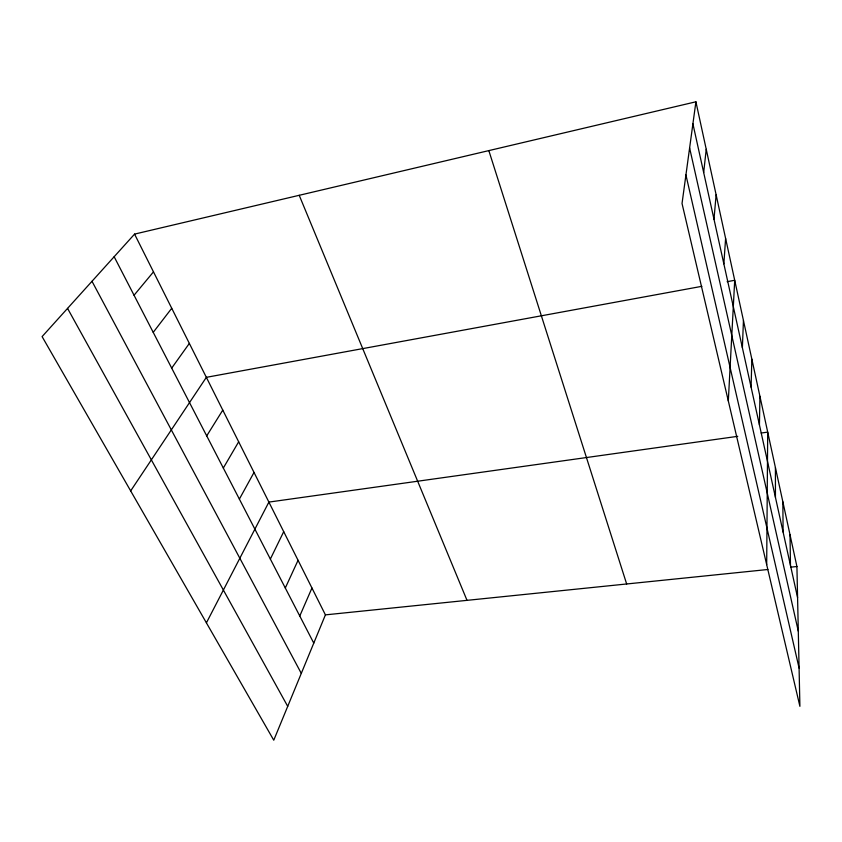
<?xml version="1.0" encoding="UTF-8"?>
<svg xmlns="http://www.w3.org/2000/svg" width="842" height="842" viewBox="0 0 842 842"><rect width="100%" height="100%" fill="white"/><g stroke="black" fill="none" stroke-linecap="round" stroke-linejoin="round"><path stroke-width="1.26" d="M766.683 564.635L767.704 432.125L761.2 433.03M759.442 424.947L759.926 396.329M751.085 387.099L751.843 359.155M742.381 347.704L743.444 320.507M728.319 400.96L734.708 280.291L727.13 281.681M723.857 263.862L725.604 238.423M713.984 219.204L716.121 194.797M703.68 172.547L706.227 149.297M695.913 101.798L682.031 203.49L799.9 706.333L796.921 566.519L695.913 101.798L134.562 234.108L42.1 336.6L273.766 740.202L325.412 614.87L134.562 234.108M299.773 615.997L311.95 588.011M285.301 588L298.057 560.298M270.356 559.067L283.712 531.67M206.406 622.848L268.882 502.095L737.76 436.324M239.37 499.106L254.021 472.436M223.319 468.036L238.665 441.797M206.711 435.893L222.783 410.107M130.668 490.897L206.353 377.332L701.881 286.322M171.694 368.112L189.345 343.41M153.223 332.348L171.736 308.277M134.046 295.247L153.486 271.861M325.412 614.87L767.872 569.497M790.606 567.171L796.921 566.519M67.549 308.382L287.711 706.343M91.999 281.291L301.299 673.389M114.154 256.736L313.771 643.109M299.215 195.302L467.015 600.357M488.834 150.602L626.659 583.98M685.925 174.936L799.09 668.095M689.609 147.929L798.3 631.205M692.903 123.774L797.584 597.599M790.017 534.754L790.48 565.456M782.849 501.811L783.102 532.081M775.419 467.626L775.45 497.401"/></g></svg>
